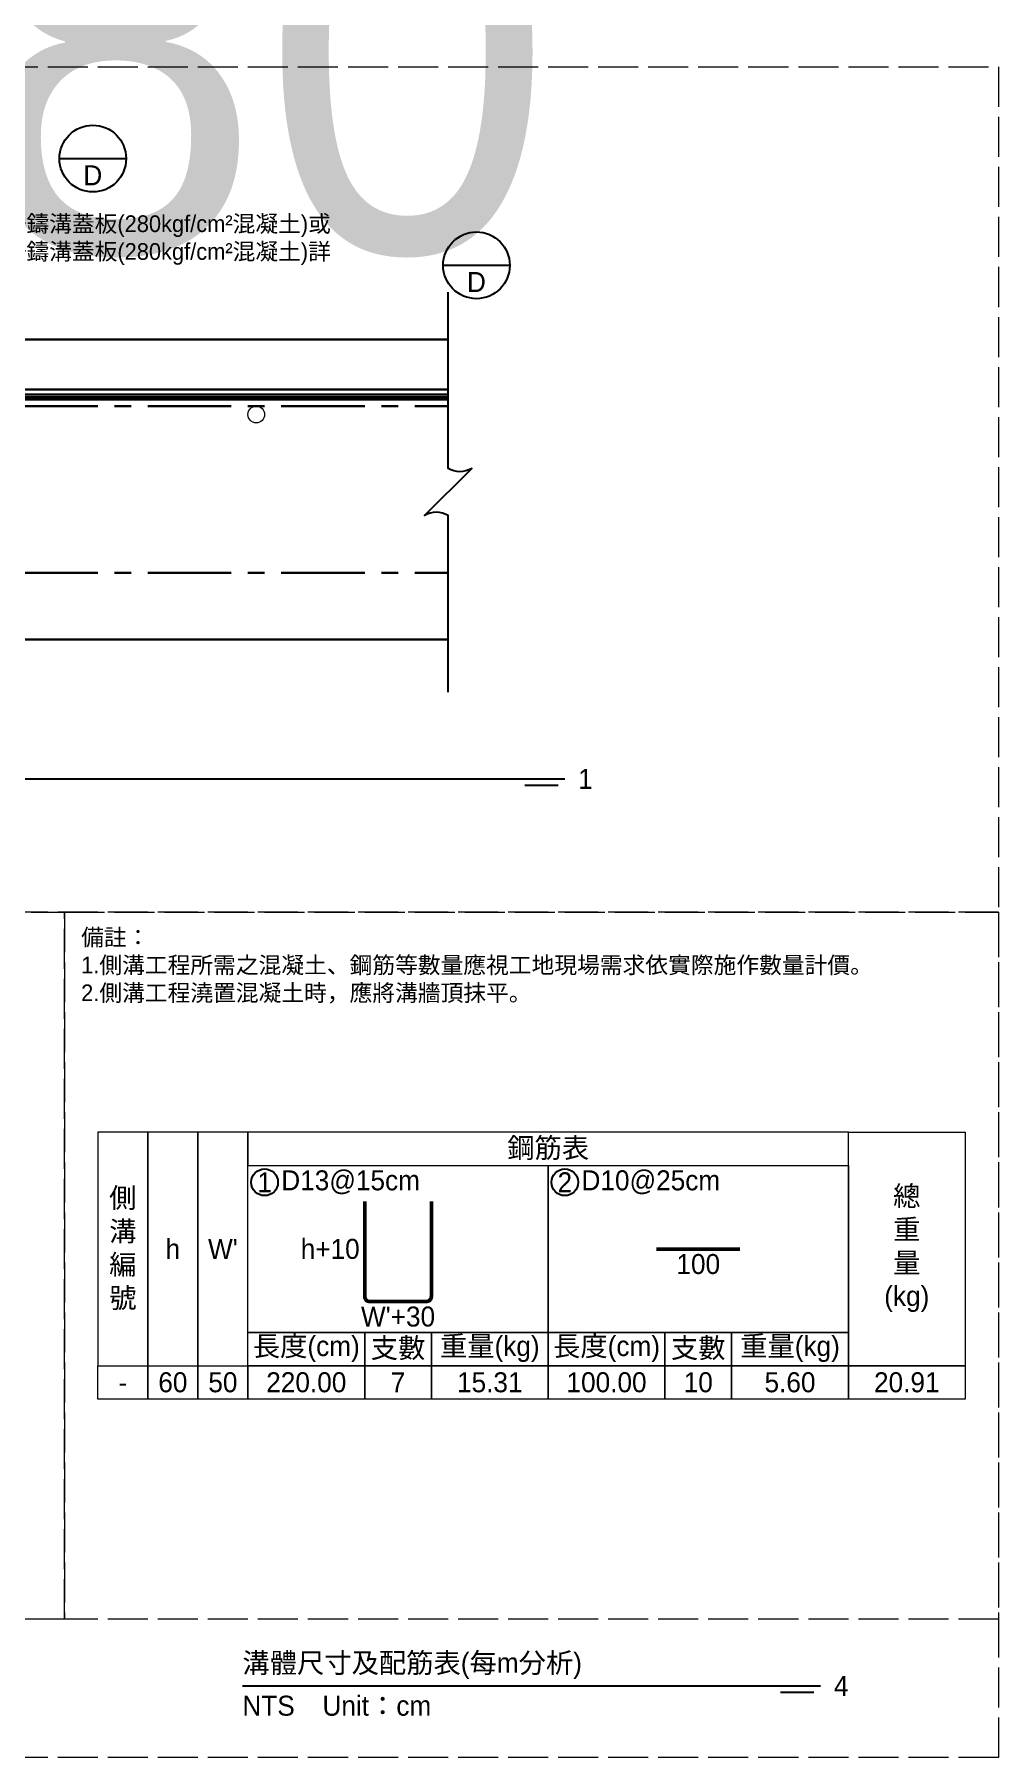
# Model space of a CAD drawing. Extents: x -8920 to 1950, y -2159 to 466.
# Drawn here: x -4359 to -4070, y -507 to 10 of the extents above; entities that cross this region are included whole.
import ezdxf
from ezdxf import colors
from ezdxf.entities.mleader import LeaderData, LeaderLine
from ezdxf.math import Vec2, Vec3

# ---------------------------------------------------------------- set-up
doc = ezdxf.new("R2010")
doc.units = 0
doc.header["$MEASUREMENT"] = 0
doc.linetypes.add('ACAD_ISO02W100', pattern=[15, 12, -3])
doc.linetypes.add('CENTERX2', pattern=[4, 2.5, -0.5, 0.5, -0.5])
for name, color, linetype, lineweight in [('一、1.基本-圖框', 7, 'Continuous', 20), ('二、1.繪圖-既有設施', 8, 'Continuous', 20), ('二、2.繪圖-施作項目', 181, 'Continuous', 30), ('二、5.繪圖-鋼筋', 60, 'Continuous', 50)]:
    doc.layers.add(name, color=color, linetype=linetype, lineweight=lineweight)
doc.layers.add('一、4.基本-隱藏', color=9, linetype='ACAD_ISO02W100', lineweight=20, plot=False)
doc.layers.add('三、1.文字-說明文字', color=2, linetype='Continuous')
doc.layers.add('三、3.文字-註解文字', color=2, linetype='Continuous')
doc.styles.add('次圖名(詳圖)', font='MS PGothic.ttf', dxfattribs={"height": 6})
doc.styles.add('註解文字(詳圖)', font='MS PGothic.ttf', dxfattribs={"height": 5})

msp = doc.modelspace()

# ---------------------------------------------------------------- linework, layer by layer
at = {"layer": '一、1.基本-圖框'}
for points in [[(-4340, -389.5), (-4325, -389.5), (-4325, -319.5), (-4340, -319.5)], [(-4325, -389.5), (-4310, -389.5), (-4310, -319.5), (-4325, -319.5)], [(-4310, -389.5), (-4295, -389.5), (-4295, -319.5), (-4310, -319.5)], [(-4295, -329.5), (-4115, -329.5), (-4115, -319.5), (-4295, -319.5)], [(-4080, -389.5), (-4115, -389.5), (-4115, -319.5), (-4080, -319.5)], [(-4295, -329.5), (-4205, -329.5), (-4205, -379.5), (-4295, -379.5)], [(-4205, -329.5), (-4115, -329.5), (-4115, -379.5), (-4205, -379.5)], [(-4295, -379.5), (-4260, -379.5), (-4260, -389.5), (-4295, -389.5)], [(-4260, -379.5), (-4240, -379.5), (-4240, -389.5), (-4260, -389.5)], [(-4240, -379.5), (-4205, -379.5), (-4205, -389.5), (-4240, -389.5)], [(-4205, -379.5), (-4170, -379.5), (-4170, -389.5), (-4205, -389.5)], [(-4170, -379.5), (-4150, -379.5), (-4150, -389.5), (-4170, -389.5)], [(-4150, -379.5), (-4115, -379.5), (-4115, -389.5), (-4150, -389.5)], [(-4340, -389.5), (-4325, -389.5), (-4325, -399.5), (-4340, -399.5)], [(-4325, -389.5), (-4310, -389.5), (-4310, -399.5), (-4325, -399.5)], [(-4310, -389.5), (-4295, -389.5), (-4295, -399.5), (-4310, -399.5)], [(-4295, -389.5), (-4260, -389.5), (-4260, -399.5), (-4295, -399.5)], [(-4260, -389.5), (-4240, -389.5), (-4240, -399.5), (-4260, -399.5)], [(-4240, -389.5), (-4205, -389.5), (-4205, -399.5), (-4240, -399.5)], [(-4205, -389.5), (-4170, -389.5), (-4170, -399.5), (-4205, -399.5)], [(-4170, -389.5), (-4150, -389.5), (-4150, -399.5), (-4170, -399.5)], [(-4150, -389.5), (-4115, -389.5), (-4115, -399.5), (-4150, -399.5)], [(-4115, -389.5), (-4080, -389.5), (-4080, -399.5), (-4115, -399.5)]]:
    msp.add_lwpolyline(points, close=True, dxfattribs=at)
at = {"layer": '一、4.基本-隱藏'}
for points in [[(-4850, 0), (-4070, 0), (-4070, -253.5), (-4850, -253.5)], [(-4850, 0), (-4070, 0), (-4070, -507), (-4850, -507)], [(-4850, 0), (-4070, 0), (-4070, -507), (-4850, -507)], [(-4600, -253.5), (-4350, -253.5), (-4350, -465.5), (-4600, -465.5)], [(-4350, -253.5), (-4070, -253.5), (-4070, -465.5), (-4350, -465.5)]]:
    msp.add_lwpolyline(points, close=True, dxfattribs=at)
at = {"layer": '三、3.文字-註解文字'}
for points in [[(-4351.5, -27.5), (-4331.5, -27.5)], [(-4236.5, -59.5), (-4216.5, -59.5)], [(-4720, -213.5), (-4200, -213.5)], [(-4202, -215.5), (-4212, -215.5)], [(-4296.66, -485.5), (-4123.34, -485.5)], [(-4125.34, -487.5), (-4135.34, -487.5)]]:
    msp.add_lwpolyline(points, dxfattribs=at)
msp.add_lwpolyline([(-4235, -187.5), (-4235, -134.571, 0.2828427), (-4242.071, -134.571), (-4227.929, -120.429, -0.2828427), (-4235, -120.429), (-4235, -67.5)], format="xyb", dxfattribs=at)
for centre, radius in [((-4341.5, -27.5), 10), ((-4226.5, -59.5), 10), ((-4290, -334.5), 4), ((-4200, -334.5), 4)]:
    msp.add_circle(centre, radius, dxfattribs=at)
at = {"layer": '二、1.繪圖-既有設施'}
msp.add_circle((-4292.5, -104.25), 2.5, dxfattribs=at)
at = {"layer": '二、2.繪圖-施作項目'}
for points in [[(-4685, -81.75), (-4235, -81.75)], [(-4685, -96.75), (-4235, -96.75)], [(-4685, -98.25), (-4235, -98.25)], [(-4685, -99), (-4235, -99)], [(-4685, -99.375), (-4235, -99.375)], [(-4685, -99.75), (-4235, -99.75)], [(-4685, -171.75), (-4235, -171.75)]]:
    msp.add_lwpolyline(points, dxfattribs=at)
at = {"layer": '二、2.繪圖-施作項目', "linetype": 'CENTERX2', "ltscale": 10}
for points in [[(-4685, -101.75), (-4235, -101.75)], [(-4685, -151.75), (-4235, -151.75)]]:
    msp.add_lwpolyline(points, dxfattribs=at)
at = {"layer": '二、5.繪圖-鋼筋'}
msp.add_lwpolyline([(-4260, -340.25), (-4260, -368.75, 0.4142136), (-4258.5, -370.25), (-4241.5, -370.25, 0.4142136), (-4240, -368.75), (-4240, -340.25)], format="xyb", dxfattribs=at)
msp.add_lwpolyline([(-4172.5, -354.5), (-4147.5, -354.5)], dxfattribs=at)

# ---------------------------------------------------------------- texts
at = {"layer": '一、1.基本-圖框', "char_height": 6, "attachment_point": 5, "style": '註解文字(詳圖)'}
for s, width, insert in [('{\\fMS PGothic|b0|i0|c128|p34;鋼筋表}', 94.24964, (-4205, -324.5)), ('側溝編號', 12.98354, (-4332.5, -354.5)), ('{\\fMS PGothic|b0|i0|c128|p34;總重量(kg)}', 6, (-4097.5, -354.5)), ('{\\fMS PGothic|b0|i0|c128|p34;h}', 12.98354, (-4317.5, -354.5)), ("{\\fMS PGothic|b0|i0|c128|p34;W}'", 22.32258, (-4302.5, -354.5)), ('{\\fMS PGothic|b0|i0|c128|p34;長度(cm)}', 35.02324, (-4277.5, -384.5)), ('{\\fMS PGothic|b0|i0|c128|p34;支數}', 19.27354, (-4250, -384.5)), ('{\\fMS PGothic|b0|i0|c128|p34;重量(kg)}', 30.27214, (-4222.5, -384.5)), ('{\\fMS PGothic|b0|i0|c128|p34;長度(cm)}', 35.02324, (-4187.5, -384.5)), ('{\\fMS PGothic|b0|i0|c128|p34;支數}', 19.27354, (-4160, -384.5)), ('{\\fMS PGothic|b0|i0|c128|p34;重量(kg)}', 30.27214, (-4132.5, -384.5))]:
    msp.add_mtext_dynamic_manual_height_columns(s, width=width, gutter_width=30, heights=[0], dxfattribs=dict(at, insert=insert))
at = {"layer": '一、4.基本-隱藏', "insert": (-4460, 200), "char_height": 120, "attachment_point": 5, "style": '次圖名(詳圖)'}
msp.add_mtext_dynamic_manual_height_columns("{\\fMS PGothic|b0|i0|c128|p34;W}'{\\fMS PGothic|b0|i0|c128|p34;=}5{\\fMS PGothic|b0|i0|c128|p34;0，h=40、60、80}", width=698.49542, gutter_width=30, heights=[0], dxfattribs=at)
at = {"layer": '三、1.文字-說明文字', "style": '註解文字(詳圖)'}
for s, width, insert, char_height, attachment_point in [('{\\fMS PGothic|b0|i0|c128|p34;D}', 12.5857, (-4341.5, -32.5), 6, 5), ('{\\fMS PGothic|b0|i0|c128|p34;D}', 12.5857, (-4226.5, -64.5), 6, 5), ('{\\fMS PGothic|b0|i0|c128|p34;備註：\\P1.側溝工程所需之混凝土、鋼筋等數量應視工地現場需求依實際施作數量計價。\\P2.側溝工程澆置混凝土時，應將溝牆頂抹平。}', 249.57878, (-4345, -258.5), 5, 1)]:
    msp.add_mtext_dynamic_manual_height_columns(s, width=width, gutter_width=30, heights=[0], dxfattribs=dict(at, insert=insert, char_height=char_height, attachment_point=attachment_point))
at = {"layer": '三、3.文字-註解文字', "char_height": 6}
for s, width, gutter_width, insert, attachment_point, style in [('1', 3, 15, (-4196, -213.5), 4, '次圖名(詳圖)'), ('D13@15cm', 6.06582, 30, (-4285, -334.5), 4, '註解文字(詳圖)'), ('{\\fMS PGothic|b0|i0|c128|p34;D1}0{\\fMS PGothic|b0|i0|c128|p34;@}25{\\fMS PGothic|b0|i0|c128|p34;cm}', 6.06582, 30, (-4195, -334.5), 4, '註解文字(詳圖)'), ('1', 8.38231, 30, (-4290, -334.5), 5, '註解文字(詳圖)'), ('2', 8.38231, 30, (-4200, -334.5), 5, '註解文字(詳圖)'), ('60', 9.06048, 30, (-4317.5, -394.5), 5, '註解文字(詳圖)'), ('50', 9.06048, 30, (-4302.5, -394.5), 5, '註解文字(詳圖)'), ('220.00', 9.06048, 30, (-4277.5, -394.5), 5, '註解文字(詳圖)'), ('7', 9.06048, 30, (-4250, -394.5), 5, '註解文字(詳圖)'), ('15.31', 9.06048, 30, (-4222.5, -394.5), 5, '註解文字(詳圖)'), ('{\\fMS PGothic|b0|i0|c128|p34;100}.00', 9.06048, 30, (-4187.5, -394.5), 5, '註解文字(詳圖)'), ('10', 9.06048, 30, (-4160, -394.5), 5, '註解文字(詳圖)'), ('5.60', 9.06048, 30, (-4132.5, -394.5), 5, '註解文字(詳圖)'), ('20.91', 9.06048, 30, (-4097.5, -394.5), 5, '註解文字(詳圖)'), ('-', 9.06048, 30, (-4332.5, -394.5), 5, '註解文字(詳圖)'), ('{\\fMS PGothic|b0|i0|c128|p34;溝體尺寸}及{\\fMS PGothic|b0|i0|c128|p34;配筋表(每m分析)}', 144.80097, 15, (-4296.66, -479.5), 4, '次圖名(詳圖)'), ('4', 3, 15, (-4119.34, -485.5), 4, '次圖名(詳圖)'), ('NTS{\\fMS PGothic|b0|i0|c128|p34;^IUnit：cm}', 136.03259, 15, (-4296.66, -491.5), 4, '次圖名(詳圖)')]:
    msp.add_mtext_dynamic_manual_height_columns(s, width=width, gutter_width=gutter_width, heights=[0], dxfattribs=dict(at, insert=insert, attachment_point=attachment_point, style=style))
at = {"layer": '二、5.繪圖-鋼筋', "char_height": 6, "style": '註解文字(詳圖)'}
for s, width, insert, attachment_point in [('h+10', 8.87231, (-4261.5, -354.5), 6), ('100', 3.56631, (-4160, -356), 2), ("{\\fMS PGothic|b0|i0|c128|p34;W}'+3{\\fMS PGothic|b0|i0|c128|p34;0}", 3.56631, (-4250, -371.75), 2)]:
    msp.add_mtext_dynamic_manual_height_columns(s, width=width, gutter_width=30, heights=[0], dxfattribs=dict(at, insert=insert, attachment_point=attachment_point))

# ---------------------------------------------------------------- leaders
at = {"layer": '三、3.文字-註解文字'}
ml = msp.add_multileader_mtext('Standard', dxfattribs=at)
ml.set_content('L{\\fMS PGothic|b0|i0|c128|p34;1場鑄溝蓋板(280kgf/cm²混凝土)或\\P}L{\\fMS PGothic|b0|i0|c128|p34;2場鑄溝蓋板(280kgf/cm²混凝土)詳}', color=256, style='註解文字(詳圖)')
ml.set_leader_properties(color=144, linetype='ByLayer', lineweight=-1)
ml.build(insert=Vec2(0, 0))
ml.multileader.update_dxf_attribs({"dogleg_length": 5, "arrow_head_size": 6})
ctx = ml.context
ctx.base_point, ctx.char_height, ctx.arrow_head_size, ctx.landing_gap_size, ctx.plane_origin = Vec3(-4378.5, -47.5), 5, 6, 3, Vec3(-4403.5, -127.5)
notes = []
notes.append((ctx, [(0, (1, 1, 0), (-4383.5, -47.5), (1, 0), 5, [(0, [(-4403.5, -127.5)], 0, [])])]))
ctx.mtext.insert, ctx.mtext.flow_direction = Vec3(-4375.5, -44.517), 5
for ctx, leaders in notes:
    for number, flags, end, landing, length, lines in leaders:
        leader = LeaderData()
        leader.index, (leader.has_last_leader_line, leader.has_dogleg_vector, leader.attachment_direction) = number, flags
        leader.last_leader_point, leader.dogleg_vector, leader.dogleg_length = Vec3(end), Vec3(landing), length
        for number, points, colour, breaks in lines:
            line = LeaderLine()
            line.index, line.vertices, line.color, line.breaks = number, Vec3.list(points), colors.encode_raw_color(colour), breaks
            leader.lines.append(line)
        ctx.leaders.append(leader)

doc.saveas('drawing.dxf')
